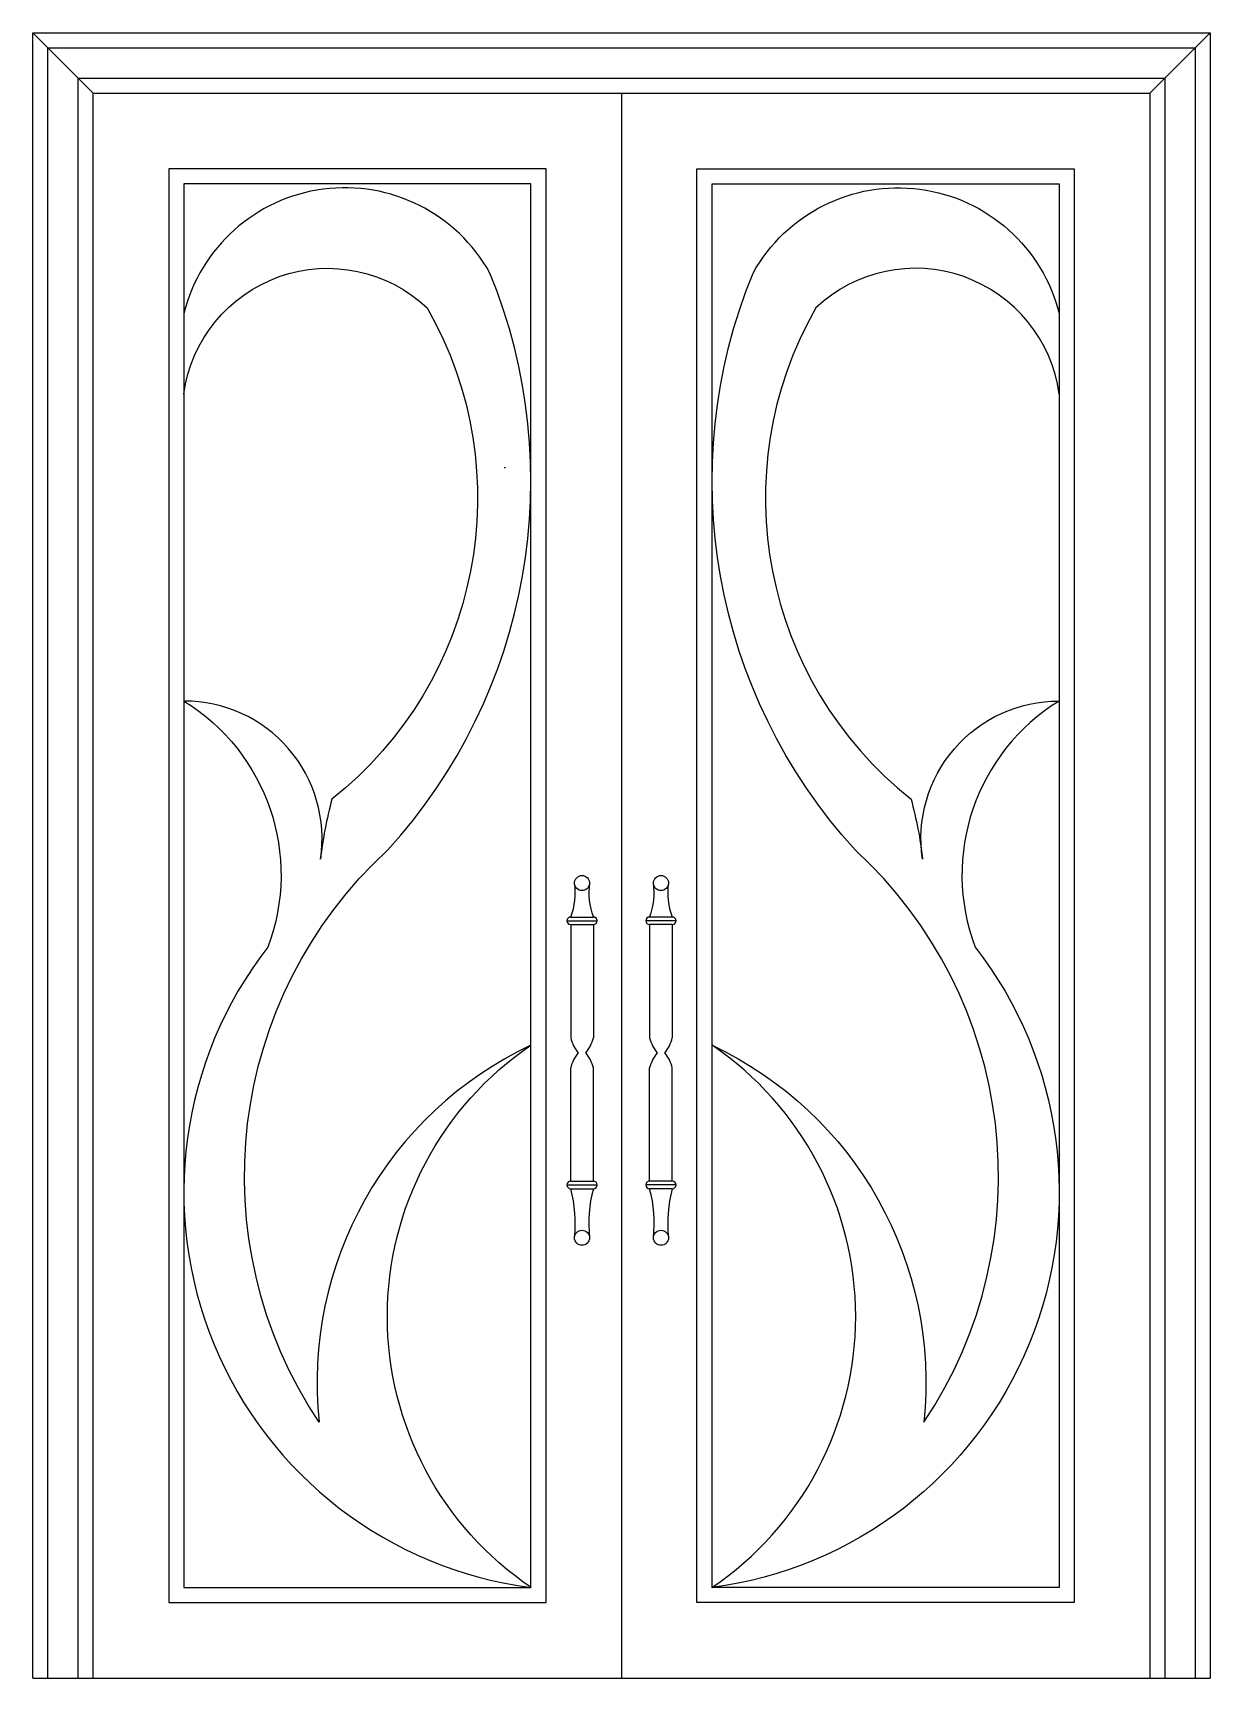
# Model space of a CAD drawing. Header units: metres. Extents: x -4702 to -3142, y 2 to 2182.
import ezdxf

# ---------------------------------------------------------------- set-up
doc = ezdxf.new("R2010")
doc.units = ezdxf.units.M
for name, color, linetype in [('2', 2, 'Continuous'), ('3', 3, 'Continuous'), ('4', 4, 'Continuous'), ('7', 7, 'Continuous'), ('BH', 3, 'Continuous')]:
    doc.layers.add(name, color=color, linetype=linetype)

msp = doc.modelspace()

# ---------------------------------------------------------------- hatches: boundary and pattern name
at = {"layer": 'BH'}
h = msp.add_hatch(dxfattribs=at)
h.set_pattern_fill('AR-SAND', scale=50)
h.paths.add_polyline_path([(-4096.53, 1863.67, 0.68), (-4502.14, 1810.09), (-4502.14, 1703.4, -0.61), (-4179.54, 1817.61, -0.37), (-4305.82, 1166.51, 0.03), (-4319.55, 1099.11, -0.02), (-4321.03, 1086.93, -0.01), (-4319.55, 1099.11, 0.44), (-4502.14, 1296.57, -0.36), (-4390.94, 970.27, 0.58), (-4042.14, 121.9), (-4042.14, 122.01, -0.53), (-4042.14, 840.42, 0.32), (-4322.78, 340.85, -0.37), (-4231.74, 1099.32, 0.29)])
h.paths.add_polyline_path([(-3612.54, 1099.32, -0.37), (-3521.49, 340.85, 0.32), (-3802.14, 840.42, -0.53), (-3802.14, 122.01), (-3802.14, 121.9, 0.58), (-3453.33, 970.27, -0.36), (-3342.14, 1296.57, 0.44), (-3524.72, 1099.11, -0.01), (-3523.24, 1086.93, -0.02), (-3524.72, 1099.11, 0.03), (-3538.46, 1166.51, -0.37), (-3664.73, 1817.61, -0.61), (-3342.14, 1703.4), (-3342.14, 1810.09, 0.68), (-3747.74, 1863.67, 0.29)])

# ---------------------------------------------------------------- linework, layer by layer
at = {"layer": '2'}
msp.add_line((-4702.14, 1.88), (-3142.14, 1.88), dxfattribs=at)
at = {"layer": '3'}
for p, q in [((-4622.14, 2101.88), (-4702.14, 2181.88)), ((-3222.14, 2101.88), (-3142.14, 2181.88)), ((-3994.44, 1005.37), (-3954.44, 1005.37)), ((-3989.44, 1010.37), (-3959.44, 1010.37)), ((-3849.83, 1005.37), (-3889.83, 1005.37)), ((-3854.83, 1010.37), (-3884.83, 1010.37)), ((-3989.44, 1000.37), (-3959.44, 1000.37)), ((-3854.83, 1000.37), (-3884.83, 1000.37)), ((-3994.44, 655.37), (-3954.44, 655.37)), ((-3989.44, 660.37), (-3959.44, 660.37)), ((-3849.83, 655.37), (-3889.83, 655.37)), ((-3854.83, 660.37), (-3884.83, 660.37)), ((-3989.44, 650.37), (-3959.44, 650.37)), ((-3854.83, 650.37), (-3884.83, 650.37))]:
    msp.add_line(p, q, dxfattribs=at)
for points in [[(-4682.14, 1.88), (-4682.14, 2161.88), (-3162.14, 2161.88), (-3162.14, 1.88)], [(-4642.14, 1.88), (-4642.14, 2121.88), (-3202.14, 2121.88), (-3202.14, 1.88)]]:
    msp.add_lwpolyline(points, dxfattribs=at)
for points in [[(-4502.14, 1703.4, -0.61), (-4179.54, 1817.61, -0.37), (-4305.82, 1166.51, 0.04), (-4321.03, 1086.93, 0.46), (-4502.14, 1296.57, -0.36), (-4390.94, 970.27, 0.58), (-4041.94, 121.88, -0.53), (-4042.14, 840.42, 0.32), (-4322.78, 340.85, -0.37), (-4231.74, 1099.32, 0.29), (-4096.53, 1863.67, 0.68), (-4502.14, 1810.09, 0.68)], [(-3342.14, 1703.4, 0.61), (-3664.73, 1817.61, 0.37), (-3538.46, 1166.51, -0.04), (-3523.24, 1086.93, -0.46), (-3342.14, 1296.57, 0.36), (-3453.33, 970.27, -0.58), (-3802.33, 121.88, 0.53), (-3802.14, 840.42, -0.32), (-3521.49, 340.85, 0.37), (-3612.54, 1099.32, -0.29), (-3747.74, 1863.67, -0.68), (-3342.14, 1810.09, -0.68)]]:
    msp.add_lwpolyline(points, format="xyb", dxfattribs=at)
for points in [[(-4502.14, 1981.88), (-4502.14, 121.88), (-4042.14, 121.88), (-4042.14, 1981.88)], [(-3342.14, 1981.88), (-3342.14, 121.88), (-3802.14, 121.88), (-3802.14, 1981.88)]]:
    msp.add_lwpolyline(points, close=True, dxfattribs=at)
at = {"layer": '4'}
for points in [[(-4702.14, 1.88), (-4702.14, 2181.88), (-3142.14, 2181.88), (-3142.14, 1.88)], [(-4622.14, 1.88), (-4622.14, 2101.88), (-3222.14, 2101.88), (-3222.14, 1.88)]]:
    msp.add_lwpolyline(points, dxfattribs=at)
at = {"layer": '7'}
for p, q in [((-3922.14, 2101.88), (-3922.14, 1.88)), ((-3989.44, 1000.37), (-3989.44, 850.37)), ((-3959.44, 1000.37), (-3959.44, 850.37)), ((-3884.83, 1000.37), (-3884.83, 850.37)), ((-3854.83, 1000.37), (-3854.83, 850.37)), ((-3989.44, 660.37), (-3989.44, 810.37)), ((-3959.44, 660.37), (-3959.44, 810.37)), ((-3884.83, 660.37), (-3884.83, 810.37)), ((-3854.83, 660.37), (-3854.83, 810.37))]:
    msp.add_line(p, q, dxfattribs=at)
for points in [[(-4522.14, 2001.88), (-4522.14, 101.88), (-4022.14, 101.88), (-4022.14, 2001.88)], [(-3322.14, 2001.88), (-3322.14, 101.88), (-3822.14, 101.88), (-3822.14, 2001.88)]]:
    msp.add_lwpolyline(points, close=True, dxfattribs=at)
for centre in [(-3974.44, 1055.37), (-3869.83, 1055.37), (-3974.44, 585.37), (-3869.83, 585.37)]:
    msp.add_circle(centre, 10, dxfattribs=at)
for centre, radius, start, end in [((-4067.77, 1041.85), 84.42, 338.11, 9.21), ((-3881.11, 1041.85), 84.42, 170.79, 201.89), ((-3963.17, 1041.85), 84.42, 338.11, 9.21), ((-3776.5, 1041.85), 84.42, 170.79, 201.89), ((-3989.44, 1005.37), 5, 90, 270), ((-3959.44, 1005.37), 5, 270, 90), ((-3884.83, 1005.37), 5, 90, 270), ((-3854.83, 1005.37), 5, 270, 90), ((-3942.18, 861.66), 48.59, 193.44, 220.09), ((-4006.7, 861.66), 48.59, 319.91, 346.56), ((-3837.58, 861.66), 48.59, 193.44, 220.09), ((-3902.09, 861.66), 48.59, 319.91, 346.56), ((-3942.18, 799.08), 48.59, 139.91, 166.56), ((-4006.7, 799.08), 48.59, 13.44, 40.09), ((-3837.58, 799.08), 48.59, 139.91, 166.56), ((-3902.09, 799.08), 48.59, 13.44, 40.09), ((-3989.44, 655.37), 5, 90, 270), ((-3959.44, 655.37), 5, 270, 90), ((-3884.83, 655.37), 5, 90, 270), ((-3854.83, 655.37), 5, 270, 90), ((-4156.71, 604.81), 173.37, 353.56, 15.24), ((-3792.17, 604.81), 173.37, 164.76, 186.44), ((-4052.11, 604.81), 173.37, 353.56, 15.24), ((-3687.56, 604.81), 173.37, 164.76, 186.44)]:
    msp.add_arc(centre, radius, start, end, dxfattribs=at)

doc.saveas('drawing.dxf')
